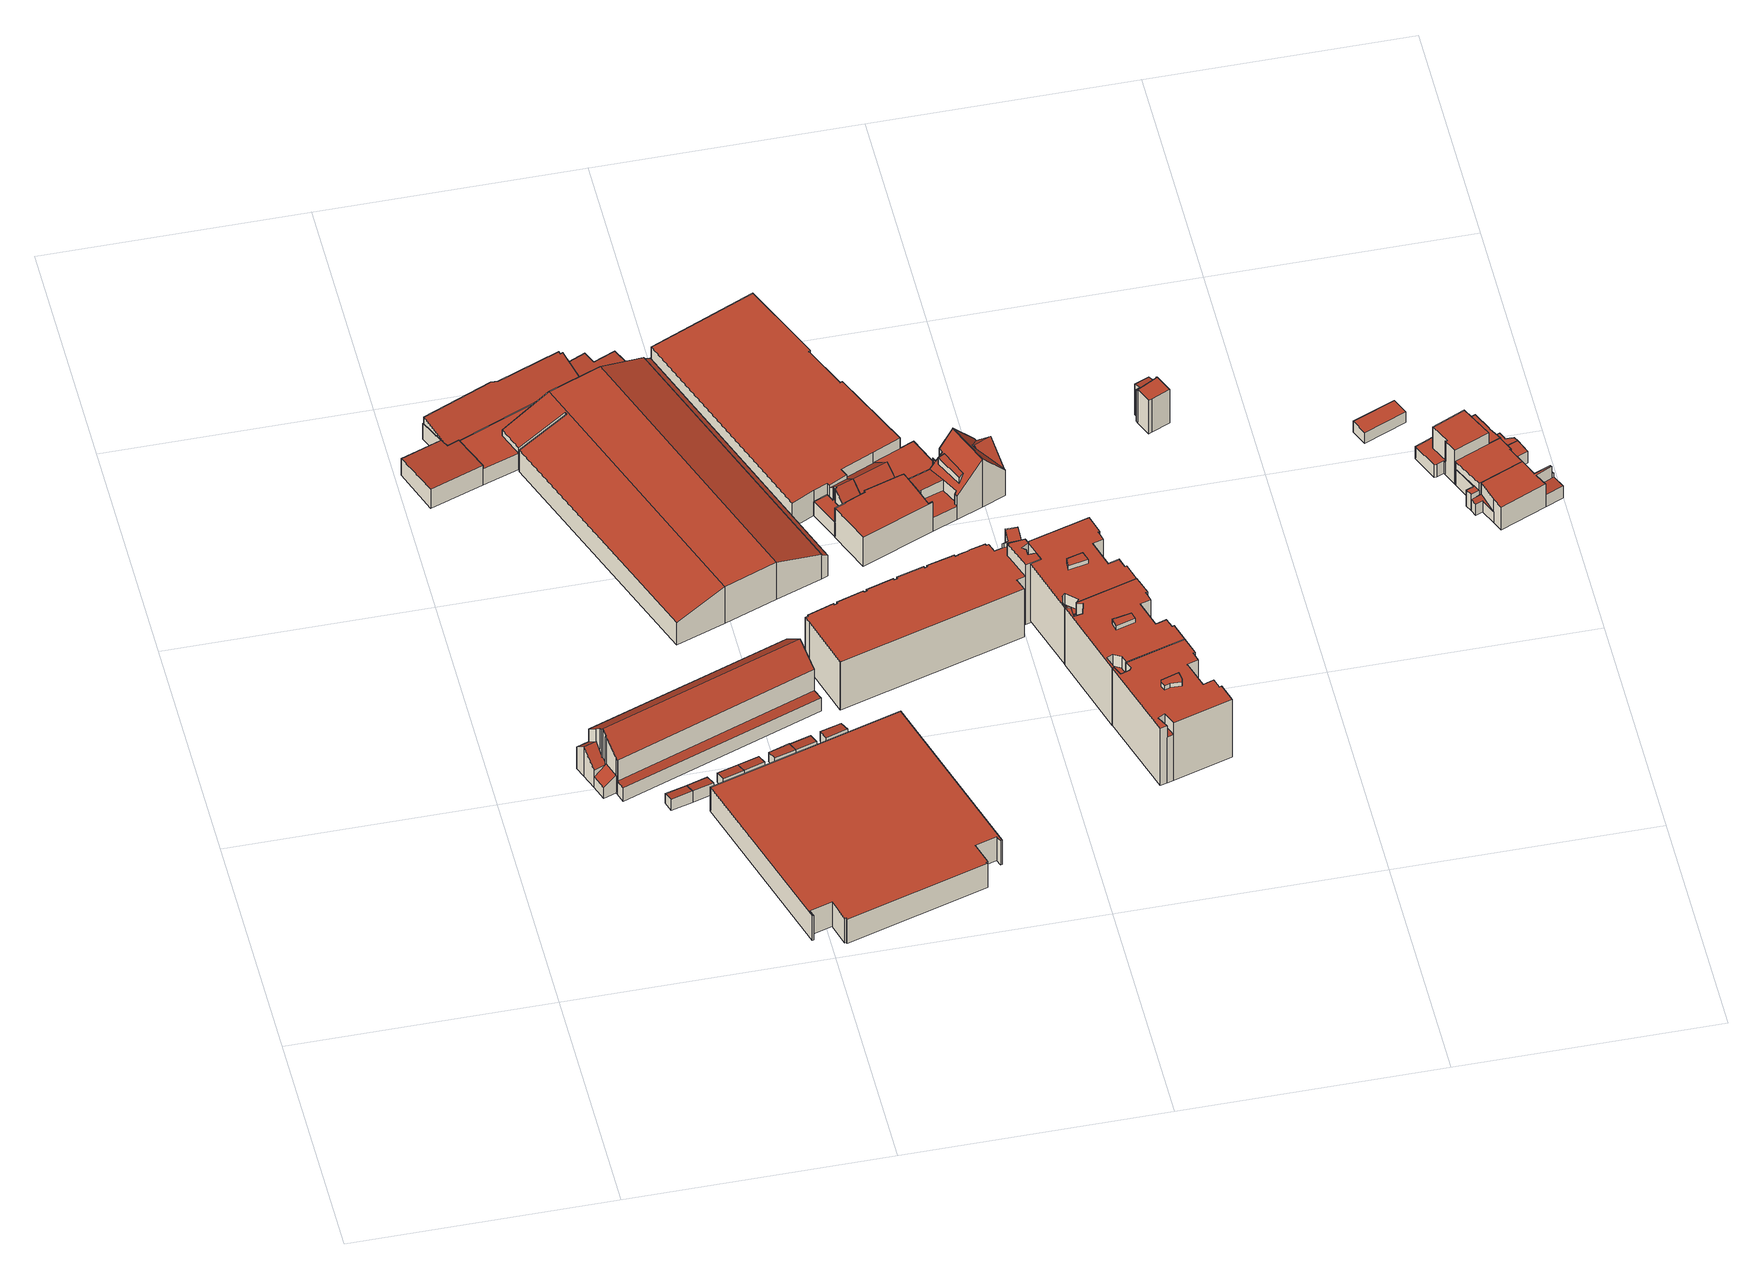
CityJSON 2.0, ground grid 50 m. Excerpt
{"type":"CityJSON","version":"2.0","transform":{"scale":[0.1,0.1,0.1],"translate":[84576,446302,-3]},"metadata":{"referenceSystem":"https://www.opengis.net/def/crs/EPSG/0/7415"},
"CityObjects":{
"building1":{"type":"Building","attributes":{"b3_bag_bag_overlap":0,"b3_dak_type":"horizontal","b3_h_dak_50p":2.52,"b3_h_dak_70p":2.63,"b3_h_dak_max":2.8,"b3_h_dak_min":2.28,"b3_h_maaiveld":-0.014,"b3_kas_warenhuis":false,"b3_mutatie_ahn3_ahn4":false,"b3_opp_buitenmuur":27.38,"b3_opp_dak_plat":0,"b3_opp_dak_schuin":9.69,"b3_opp_grond":9.44,"b3_opp_scheidingsmuur":5.63,"b3_reconstructie_onvolledig":false,"b3_rmse_lod12":0.177,"b3_rmse_lod13":0.177,"b3_rmse_lod22":0.0192,"b3_val3dity_lod12":"[]","b3_val3dity_lod13":"[]","b3_val3dity_lod22":"[]","b3_volume_lod12":24.89,"b3_volume_lod13":24.89,"b3_volume_lod22":24.05,"geconstateerd":false,"oorspronkelijkbouwjaar":1982,"status":"Pand in gebruik"},"children":["building1-1"]},
"building1-1":{"type":"BuildingPart","parents":["building1"],"geometry":[{"type":"Solid","lod":"2.2","boundaries":[[[[0,1,2,3]],[[4,2,1,5]],[[6,3,2,4]],[[7,0,3,6]],[[5,1,0,7]],[[5,7,6,4]]]],"semantics":{"surfaces":[{"type":"GroundSurface"},{"type":"WallSurface","on_footprint_edge":true},{"type":"RoofSurface"}],"values":[[0,1,1,1,1,2]]}}]},
"building2":{"type":"Building","attributes":{"b3_bag_bag_overlap":0,"b3_dak_type":"horizontal","b3_h_dak_50p":2.52,"b3_h_dak_70p":2.62,"b3_h_dak_max":2.8,"b3_h_dak_min":2.26,"b3_h_maaiveld":-0.027,"b3_kas_warenhuis":false,"b3_mutatie_ahn3_ahn4":false,"b3_opp_buitenmuur":27.42,"b3_opp_dak_plat":0,"b3_opp_dak_schuin":9.61,"b3_opp_grond":9.35,"b3_opp_scheidingsmuur":5.63,"b3_reconstructie_onvolledig":false,"b3_rmse_lod12":0.172,"b3_rmse_lod13":0.172,"b3_rmse_lod22":0.0127,"b3_val3dity_lod12":"[]","b3_val3dity_lod13":"[]","b3_val3dity_lod22":"[]","b3_volume_lod12":24.73,"b3_volume_lod13":24.73,"b3_volume_lod22":24,"geconstateerd":false,"oorspronkelijkbouwjaar":1982,"status":"Pand in gebruik"},"children":["building2-1"]},
"building2-1":{"type":"BuildingPart","parents":["building2"],"geometry":[{"type":"Solid","lod":"2.2","boundaries":[[[[8,9,1,0]],[[5,1,9,10]],[[7,0,1,5]],[[11,8,0,7]],[[10,9,8,11]],[[10,11,7,5]]]],"semantics":{"surfaces":[{"type":"GroundSurface"},{"type":"WallSurface","on_footprint_edge":true},{"type":"RoofSurface"}],"values":[[0,1,1,1,1,2]]}}]},
"building3":{"type":"Building","attributes":{"b3_bag_bag_overlap":0,"b3_dak_type":"horizontal","b3_h_dak_50p":2.53,"b3_h_dak_70p":2.63,"b3_h_dak_max":2.8,"b3_h_dak_min":2.27,"b3_h_maaiveld":-0.029,"b3_kas_warenhuis":false,"b3_mutatie_ahn3_ahn4":false,"b3_opp_buitenmuur":27.49,"b3_opp_dak_plat":0,"b3_opp_dak_schuin":9.64,"b3_opp_grond":9.39,"b3_opp_scheidingsmuur":5.67,"b3_reconstructie_onvolledig":false,"b3_rmse_lod12":0.176,"b3_rmse_lod13":0.176,"b3_rmse_lod22":0.0275,"b3_val3dity_lod12":"[]","b3_val3dity_lod13":"[]","b3_val3dity_lod22":"[]","b3_volume_lod12":24.95,"b3_volume_lod13":24.95,"b3_volume_lod22":24.12,"geconstateerd":false,"oorspronkelijkbouwjaar":1982,"status":"Pand in gebruik"},"children":["building3-1"]},
"building3-1":{"type":"BuildingPart","parents":["building3"],"geometry":[{"type":"Solid","lod":"2.2","boundaries":[[[[12,13,14,15]],[[16,12,15,17]],[[17,15,14,18]],[[18,14,13,19]],[[19,13,12,16]],[[19,16,17,18]]]],"semantics":{"surfaces":[{"type":"GroundSurface"},{"type":"WallSurface","on_footprint_edge":true},{"type":"RoofSurface"}],"values":[[0,1,1,1,1,2]]}}]},
"building4":{"type":"Building","attributes":{"b3_bouwlagen":4,"b3_dak_type":"slanted","b3_h_dak_50p":9.78,"b3_h_dak_70p":10.7,"b3_h_dak_max":12.12,"b3_h_dak_min":2.37,"b3_h_maaiveld":-0.173,"b3_kas_warenhuis":false,"b3_mutatie_ahn3_ahn4":false,"b3_opp_buitenmuur":932.12,"b3_opp_dak_plat":89.52,"b3_opp_dak_schuin":514.33,"b3_opp_grond":484.49,"b3_opp_scheidingsmuur":0,"b3_reconstructie_onvolledig":false,"b3_rmse_lod12":3.41,"b3_rmse_lod13":1.22,"b3_rmse_lod22":0.208,"b3_val3dity_lod12":"[]","b3_val3dity_lod13":"[]","b3_val3dity_lod22":"[]","b3_volume_lod12":5241.89,"b3_volume_lod13":4532.09,"b3_volume_lod22":4275.85,"geconstateerd":false,"oorspronkelijkbouwjaar":1982,"status":"Pand in gebruik"},"children":["building4-1"]},
"building4-1":{"type":"BuildingPart","parents":["building4"],"geometry":[{"type":"Solid","lod":"2.2","boundaries":[[[[20,21,22,23,24,25,26,27,28,29,30,31]],[[32,20,31,33]],[[34,32,35]],[[36,37,38,39]],[[40,28,27,41]],[[42,43,30,29,44,45]],[[45,44,46,47]],[[48,23,22,49]],[[50,24,23,48,51]],[[51,48,37,36]],[[44,29,28,40]],[[33,31,30,43]],[[52,53,54,55]],[[56,57,53,52]],[[49,22,21,58]],[[59,25,24,50]],[[47,46,60,61]],[[41,27,26,60]],[[61,60,26,25,59]],[[62,63,57,56]],[[58,21,20,32,34]],[[64,65,58]],[[66,65,64,63,62]],[[39,38,67,68]],[[68,67,65,66]],[[69,70,43,42]],[[71,35,70,69]],[[55,54,35,71]],[[41,60,46,44,40]],[[70,35,32,33,43]],[[68,66,62,56,52,59,50,51,36,39]],[[65,67,38,37,48,49,58]],[[35,54,53,57,63,64,58,34]],[[55,71,69,42,45,47,61,59,52]]]],"semantics":{"surfaces":[{"type":"GroundSurface"},{"type":"WallSurface","on_footprint_edge":true},{"type":"WallSurface","on_footprint_edge":false},{"type":"RoofSurface"}],"values":[[0,1,2,2,1,1,2,1,1,2,1,1,2,2,1,1,2,1,1,2,1,2,2,2,2,2,2,2,3,3,3,3,3,3]]}}]},
"building5":{"type":"Building","attributes":{"b3_bag_bag_overlap":0,"b3_dak_type":"horizontal","b3_h_dak_50p":2.54,"b3_h_dak_70p":2.63,"b3_h_dak_max":2.81,"b3_h_dak_min":2.29,"b3_h_maaiveld":-0.03,"b3_kas_warenhuis":false,"b3_mutatie_ahn3_ahn4":false,"b3_opp_buitenmuur":27.39,"b3_opp_dak_plat":0,"b3_opp_dak_schuin":9.58,"b3_opp_grond":9.35,"b3_opp_scheidingsmuur":5.67,"b3_reconstructie_onvolledig":false,"b3_rmse_lod12":0.171,"b3_rmse_lod13":0.171,"b3_rmse_lod22":0.0358,"b3_val3dity_lod12":"[]","b3_val3dity_lod13":"[]","b3_val3dity_lod22":"[]","b3_volume_lod12":24.82,"b3_volume_lod13":24.82,"b3_volume_lod22":24,"geconstateerd":false,"oorspronkelijkbouwjaar":1982,"status":"Pand in gebruik"},"children":["building5-1"]},
"building5-1":{"type":"BuildingPart","parents":["building5"],"geometry":[{"type":"Solid","lod":"2.2","boundaries":[[[[15,14,72,73]],[[17,15,73,74]],[[74,73,72,75]],[[75,72,14,18]],[[18,14,15,17]],[[18,17,74,75]]]],"semantics":{"surfaces":[{"type":"GroundSurface"},{"type":"WallSurface","on_footprint_edge":true},{"type":"RoofSurface"}],"values":[[0,1,1,1,1,2]]}}]},
"building6":{"type":"Building","attributes":{"b3_bag_bag_overlap":0,"b3_dak_type":"horizontal","b3_h_dak_50p":2.58,"b3_h_dak_70p":2.66,"b3_h_dak_max":2.82,"b3_h_dak_min":2.28,"b3_h_maaiveld":-0.03,"b3_kas_warenhuis":false,"b3_mutatie_ahn3_ahn4":false,"b3_opp_buitenmuur":27.78,"b3_opp_dak_plat":0,"b3_opp_dak_schuin":9.56,"b3_opp_grond":9.37,"b3_opp_scheidingsmuur":5.7,"b3_reconstructie_onvolledig":false,"b3_rmse_lod12":0.165,"b3_rmse_lod13":0.165,"b3_rmse_lod22":0.0559,"b3_val3dity_lod12":"[]","b3_val3dity_lod13":"[]","b3_val3dity_lod22":"[]","b3_volume_lod12":25.1,"b3_volume_lod13":25.1,"b3_volume_lod22":24.33,"geconstateerd":false,"oorspronkelijkbouwjaar":1982,"status":"Pand in gebruik"},"children":["building6-1"]},
"building6-1":{"type":"BuildingPart","parents":["building6"],"geometry":[{"type":"Solid","lod":"2.2","boundaries":[[[[76,77,78,79]],[[80,76,79,81]],[[81,79,78,82]],[[82,78,77,83]],[[83,77,76,80]],[[83,80,81,82]]]],"semantics":{"surfaces":[{"type":"GroundSurface"},{"type":"WallSurface","on_footprint_edge":true},{"type":"RoofSurface"}],"values":[[0,1,1,1,1,2]]}}]},
"building7":{"type":"Building","attributes":{"b3_dak_type":"multiple horizontal","b3_h_dak_50p":6.01,"b3_h_dak_70p":6.06,"b3_h_dak_max":8.11,"b3_h_dak_min":5.76,"b3_h_maaiveld":-0.041,"b3_kas_warenhuis":false,"b3_mutatie_ahn3_ahn4":false,"b3_opp_buitenmuur":986.1,"b3_opp_dak_plat":1551.15,"b3_opp_dak_schuin":0,"b3_opp_grond":1503.34,"b3_opp_scheidingsmuur":0,"b3_reconstructie_onvolledig":false,"b3_rmse_lod12":0.161,"b3_rmse_lod13":0.161,"b3_rmse_lod22":0.155,"b3_val3dity_lod12":"[]","b3_val3dity_lod13":"[]","b3_val3dity_lod22":"[]","b3_volume_lod12":9170.83,"b3_volume_lod13":9170.83,"b3_volume_lod22":9113.71,"geconstateerd":false,"oorspronkelijkbouwjaar":1990,"status":"Pand in gebruik"},"children":["building7-1"]},
"building7-1":{"type":"BuildingPart","parents":["building7"],"geometry":[{"type":"Solid","lod":"2.2","boundaries":[[[[84,85,86,87,88,89,90,91,92,93,94,95,96,97,98,99]],[[100,98,97,101]],[[101,97,96,102]],[[103,95,94,104]],[[105,90,89,106]],[[104,94,93,107]],[[108,92,91,109]],[[109,91,90,105]],[[107,93,92,108]],[[106,89,88,110]],[[110,88,87,111]],[[102,96,95,103]],[[112,86,85,113]],[[114,84,99,115]],[[115,99,98,100]],[[111,87,86,112]],[[113,85,84,114]],[[113,114,115,100,101,102,103,104,107,108,109,105,106,110,111,112]]]],"semantics":{"surfaces":[{"type":"GroundSurface"},{"type":"WallSurface","on_footprint_edge":true},{"type":"RoofSurface"}],"values":[[0,1,1,1,1,1,1,1,1,1,1,1,1,1,1,1,1,2]]}}]},
"building8":{"type":"Building","attributes":{"b3_bag_bag_overlap":0,"b3_dak_type":"slanted","b3_h_dak_50p":7.52,"b3_h_dak_70p":8.6,"b3_h_dak_max":9.35,"b3_h_dak_min":2.31,"b3_h_maaiveld":-0.167,"b3_kas_warenhuis":false,"b3_mutatie_ahn3_ahn4":false,"b3_opp_buitenmuur":1382.25,"b3_opp_dak_plat":760.47,"b3_opp_dak_schuin":1657,"b3_opp_grond":2328.81,"b3_opp_scheidingsmuur":194.58,"b3_reconstructie_onvolledig":false,"b3_rmse_lod12":2.51,"b3_rmse_lod13":1.3,"b3_rmse_lod22":0.126,"b3_val3dity_lod12":"[]","b3_val3dity_lod13":"[]","b3_val3dity_lod22":"[]","b3_volume_lod12":20438.76,"b3_volume_lod13":18602.96,"b3_volume_lod22":16687.24,"geconstateerd":false,"oorspronkelijkbouwjaar":1948,"status":"Sloopvergunning verleend"},"children":["building8-1"]},
"building8-1":{"type":"BuildingPart","parents":["building8"],"geometry":[{"type":"Solid","lod":"2.2","boundaries":[[[[116,117,118,119,120,121,122,123,124,125,126,127,128,129,130,131,132,133,134,135,136,137,138,139,140,141,142]],[[143,144,145,146]],[[147,130,129,148]],[[149,150,151,152,153]],[[154,139,138,155]],[[156,116,142,157,158]],[[157,142,141,159]],[[160,126,125,161]],[[162,163,127,126,160]],[[164,165,166,145]],[[167,124,123,168]],[[161,125,124,167]],[[168,123,122,169]],[[170,171,150,149]],[[171,120,119,172]],[[173,174,151,150]],[[172,119,118,174,173]],[[146,145,166,155,175]],[[176,177,178]],[[179,180,178]],[[181,140,139,154]],[[182,183,184,185]],[[186,136,135,187]],[[188,137,136,186]],[[175,155,138,137,188]],[[189,132,131,190]],[[174,118,117,191]],[[187,135,134,192]],[[158,157,165,164]],[[169,122,121,193]],[[159,141,140,181]],[[193,121,120,171,170]],[[185,184,163,162]],[[194,128,127,163]],[[195,194,144,143,196]],[[148,129,128,194,195]],[[192,134,133,177,176]],[[177,133,132,189]],[[196,143,180,179]],[[190,131,130,147]],[[191,117,116,156]],[[153,152,183,182]],[[172,173,150,171]],[[159,181,154,155,166,165,157]],[[180,143,146,175,188,186,187,192,176,178]],[[190,147,148,195,196,179,178,177,189]],[[169,182,185,162,160,161,167,168]],[[183,152,151,174,191,156,158,164,145,144,194,163,184]],[[193,153,182,169]],[[153,193,170,149]]]],"semantics":{"surfaces":[{"type":"GroundSurface"},{"type":"WallSurface","on_footprint_edge":false},{"type":"WallSurface","on_footprint_edge":true},{"type":"RoofSurface"}],"values":[[0,1,2,1,2,2,2,2,2,1,2,2,2,1,2,1,2,1,1,1,2,1,2,2,2,2,2,2,1,2,2,2,1,2,1,2,2,2,1,2,2,1,3,3,3,3,3,3,3,3]]}}]},
"building9":{"type":"Building","attributes":{"b3_bag_bag_overlap":0,"b3_dak_type":"horizontal","b3_h_dak_50p":2.53,"b3_h_dak_70p":2.64,"b3_h_dak_max":2.81,"b3_h_dak_min":2.27,"b3_h_maaiveld":-0.028,"b3_kas_warenhuis":false,"b3_mutatie_ahn3_ahn4":false,"b3_opp_buitenmuur":27.39,"b3_opp_dak_plat":0,"b3_opp_dak_schuin":9.61,"b3_opp_grond":9.35,"b3_opp_scheidingsmuur":5.7,"b3_reconstructie_onvolledig":false,"b3_rmse_lod12":0.178,"b3_rmse_lod13":0.178,"b3_rmse_lod22":0.0244,"b3_val3dity_lod12":"[]","b3_val3dity_lod13":"[]","b3_val3dity_lod22":"[]","b3_volume_lod12":24.83,"b3_volume_lod13":24.83,"b3_volume_lod22":24.03,"geconstateerd":false,"oorspronkelijkbouwjaar":1982,"status":"Pand in gebruik"},"children":["building9-1"]},
"building9-1":{"type":"BuildingPart","parents":["building9"],"geometry":[{"type":"Solid","lod":"2.2","boundaries":[[[[79,78,197,198]],[[81,79,198,199]],[[199,198,197,200]],[[200,197,78,201]],[[201,78,79,81]],[[201,81,199,200]]]],"semantics":{"surfaces":[{"type":"GroundSurface"},{"type":"WallSurface","on_footprint_edge":true},{"type":"RoofSurface"}],"values":[[0,1,1,1,1,2]]}}]},
"building10":{"type":"Building","attributes":{"b3_dak_type":"horizontal","b3_h_dak_50p":2.54,"b3_h_dak_70p":2.64,"b3_h_dak_max":2.81,"b3_h_dak_min":2.32,"b3_h_maaiveld":-0.055,"b3_kas_warenhuis":false,"b3_mutatie_ahn3_ahn4":false,"b3_opp_buitenmuur":33.93,"b3_opp_dak_plat":0,"b3_opp_dak_schuin":9.59,"b3_opp_grond":9.4,"b3_opp_scheidingsmuur":0,"b3_reconstructie_onvolledig":false,"b3_rmse_lod12":0.149,"b3_rmse_lod13":0.149,"b3_rmse_lod22":0.0351,"b3_val3dity_lod12":"[]","b3_val3dity_lod13":"[]","b3_val3dity_lod22":"[]","b3_volume_lod12":25.29,"b3_volume_lod13":25.29,"b3_volume_lod22":24.65,"geconstateerd":false,"oorspronkelijkbouwjaar":1982,"status":"Pand in gebruik"},"children":["building10-1"]},
"building10-1":{"type":"BuildingPart","parents":["building10"],"geometry":[{"type":"Solid","lod":"2.2","boundaries":[[[[202,203,204,205]],[[206,202,205,207]],[[207,205,204,208]],[[208,204,203,209]],[[209,203,202,206]],[[209,206,207,208]]]],"semantics":{"surfaces":[{"type":"GroundSurface"},{"type":"WallSurface","on_footprint_edge":true},{"type":"RoofSurface"}],"values":[[0,1,1,1,1,2]]}}]},
"building11":{"type":"Building","attributes":{"b3_bag_bag_overlap":0,"b3_bouwlagen":5,"b3_dak_type":"multiple horizontal","b3_h_dak_50p":11.99,"b3_h_dak_70p":12.01,"b3_h_dak_max":15.08,"b3_h_dak_min":0.14,"b3_h_maaiveld":-0.06,"b3_kas_warenhuis":false,"b3_mutatie_ahn3_ahn4":false,"b3_opp_buitenmuur":1389.1,"b3_opp_dak_plat":531.94,"b3_opp_dak_schuin":6.5,"b3_opp_grond":536.19,"b3_opp_scheidingsmuur":93.62,"b3_reconstructie_onvolledig":false,"b3_rmse_lod12":1.42,"b3_rmse_lod13":1.19,"b3_rmse_lod22":1.08,"b3_val3dity_lod12":"[]","b3_val3dity_lod13":"[]","b3_val3dity_lod22":"[]","b3_volume_lod12":6474.32,"b3_volume_lod13":6470.97,"b3_volume_lod22":6513.86,"geconstateerd":false,"oorspronkelijkbouwjaar":1998,"status":"Pand in gebruik"},"children":["building11-1"]},
"building11-1":{"type":"BuildingPart","parents":["building11"],"geometry":[{"type":"Solid","lod":"2.2","boundaries":[[[[210,211,212,213,214,215,216,217,218,219,220,221,222,223,224,225,226,227,228,229,230,231,232,233,234,235,236,237,238,239,240,241,242,243,244,245,246,247,248,249,250,251,252,253,254,255,256,257]],[[258,250,249,259]],[[259,249,248,260]],[[261,262,251,250,258]],[[263,247,246,264]],[[265,233,232,266]],[[267,245,244,268]],[[268,244,243,269]],[[264,246,245,267]],[[269,243,242,270]],[[270,242,241,271,272]],[[272,271,273,274]],[[271,241,240,275]],[[276,277,239,238,278]],[[278,238,237,279]],[[279,237,236,280]],[[280,236,235,281]],[[281,235,234,282]],[[283,212,211,284]],[[282,234,233,265]],[[266,232,231,285]],[[285,231,230,286]],[[286,230,229,287]],[[287,229,228,288]],[[288,228,227,289]],[[289,227,226,290]],[[291,222,221,292]],[[290,226,225,293]],[[293,225,224,294]],[[294,224,223,295]],[[295,223,222,291]],[[292,221,220,296]],[[296,220,219,297]],[[297,219,218,298]],[[299,217,216,300]],[[298,218,217,299]],[[301,302,210,257,303]],[[300,216,215,304]],[[274,273,277,276]],[[275,240,239,277]],[[304,215,214,305]],[[306,213,212,283]],[[305,214,213,306]],[[307,308,309,310]],[[311,312,308,307]],[[313,314,302,301]],[[315,252,251,262]],[[316,253,252,315]],[[303,257,256,312,311]],[[310,309,317,318]],[[312,256,255,319]],[[320,263,321,322]],[[323,319,255,254,324,325]],[[324,254,253,316]],[[260,248,247,263,320]],[[284,211,210,302]],[[318,317,319,323]],[[325,324,314,313]],[[322,321,262,261]],[[275,277,273,271]],[[319,317,309,308,312]],[[325,313,301,303,311,307,310,318,323]],[[322,261,258,259,260,320]],[[262,321,263,264,267,268,269,270,272,274,276,278,279,280,281,282,265,266,285,286,287,288,289,290,293,294,295,291,292,296,297,298,299,300,304,305,306,283,284,302,314,324,316,315]]]],"semantics":{"surfaces":[{"type":"GroundSurface"},{"type":"WallSurface","on_footprint_edge":true},{"type":"WallSurface","on_footprint_edge":false},{"type":"RoofSurface"}],"values":[[0,1,1,1,1,1,1,1,1,1,1,2,1,1,1,1,1,1,1,1,1,1,1,1,1,1,1,1,1,1,1,1,1,1,1,1,1,1,2,1,1,1,1,2,2,2,1,1,1,2,1,2,1,1,1,1,2,2,2,3,3,3,3,3]]}}]},
"building12":{"type":"Building","attributes":{"b3_bag_bag_overlap":0,"b3_dak_type":"slanted","b3_h_dak_50p":3.63,"b3_h_dak_70p":3.99,"b3_h_dak_max":7.27,"b3_h_dak_min":3.43,"b3_h_maaiveld":0.078,"b3_kas_warenhuis":false,"b3_mutatie_ahn3_ahn4":false,"b3_opp_buitenmuur":22.4,"b3_opp_dak_plat":18.31,"b3_opp_dak_schuin":0,"b3_opp_grond":18.46,"b3_opp_scheidingsmuur":45.33,"b3_reconstructie_onvolledig":false,"b3_rmse_lod12":0.844,"b3_rmse_lod13":0.844,"b3_rmse_lod22":0.902,"b3_val3dity_lod12":"[]","b3_val3dity_lod13":"[]","b3_val3dity_lod22":"[]","b3_volume_lod12":68.58,"b3_volume_lod13":68.58,"b3_volume_lod22":64.97,"geconstateerd":false,"oorspronkelijkbouwjaar":1974,"status":"Sloopvergunning verleend"},"children":["building12-1"]},
"building12-1":{"type":"BuildingPart","parents":["building12"],"geometry":[{"type":"Solid","lod":"2.2","boundaries":[[[[326,327,328,329,330,331,332,333,334,335]],[[336,333,332,337]],[[337,332,331,338]],[[338,331,330,339]],[[339,330,329,340]],[[341,334,333,336]],[[340,329,328,342]],[[343,327,326,344]],[[342,328,327,343]],[[344,326,335,345]],[[345,335,334,341]],[[345,341,336,337,338,339,340,342,343,344]]]],"semantics":{"surfaces":[{"type":"GroundSurface"},{"type":"WallSurface","on_footprint_edge":true},{"type":"RoofSurface"}],"values":[[0,1,1,1,1,1,1,1,1,1,1,2]]}}]},
"building13":{"type":"Building","attributes":{"b3_bag_bag_overlap":0,"b3_dak_type":"multiple horizontal","b3_h_dak_50p":6.49,"b3_h_dak_70p":6.56,"b3_h_dak_max":7.36,"b3_h_dak_min":2.99,"b3_h_maaiveld":0.089,"b3_kas_warenhuis":false,"b3_mutatie_ahn3_ahn4":false,"b3_opp_buitenmuur":818.18,"b3_opp_dak_plat":958.99,"b3_opp_dak_schuin":30.26,"b3_opp_grond":1066.66,"b3_opp_scheidingsmuur":141.51,"b3_reconstructie_onvolledig":false,"b3_rmse_lod12":0.303,"b3_rmse_lod13":0.303,"b3_rmse_lod22":0.213,"b3_val3dity_lod12":"[]","b3_val3dity_lod13":"[]","b3_val3dity_lod22":"[]","b3_volume_lod12":6897.93,"b3_volume_lod13":6897.93,"b3_volume_lod22":6810.81,"geconstateerd":false,"oorspronkelijkbouwjaar":1998,"status":"Sloopvergunning verleend"},"children":["building13-1"]},
"building13-1":{"type":"BuildingPart","parents":["building13"],"geometry":[{"type":"Solid","lod":"2.2","boundaries":[[[[346,347,348,349,350,351,352,353,330,329,328,354,327,326,355,335,334,356,357,358,359,360]],[[361,356,334,362]],[[363,357,356,361]],[[364,347,346,365]],[[366,348,347,364]],[[367,360,359,368]],[[368,359,358,369]],[[370,353,352,371]],[[365,346,360,367]],[[369,358,357,363]],[[362,334,335,372]],[[373,328,329,374]],[[374,329,330,375]],[[372,335,355,376,377]],[[377,376,378,379]],[[376,355,326,380]],[[380,326,327,381]],[[381,327,354,382]],[[375,330,353,370]],[[382,354,328,373]],[[383,349,348,366]],[[384,350,349,383]],[[379,378,351,350,384]],[[371,352,351,378]],[[379,384,383,366,364,365,367,368,369,363,361,362,372,377]],[[371,382,373,374,375,370]],[[382,371,378,376,380,381]]]],"semantics":{"surfaces":[{"type":"GroundSurface"},{"type":"WallSurface","on_footprint_edge":true},{"type":"WallSurface","on_footprint_edge":false},{"type":"RoofSurface"}],"values":[[0,1,1,1,1,1,1,1,1,1,1,1,1,1,2,1,1,1,1,1,1,1,1,1,3,3,3]]}}]},
"building14":{"type":"Building","attributes":{"b3_bag_bag_overlap":0,"b3_dak_type":"slanted","b3_h_dak_50p":7.23,"b3_h_dak_70p":7.29,"b3_h_dak_max":12.16,"b3_h_dak_min":0.2,"b3_h_maaiveld":0.022,"b3_kas_warenhuis":false,"b3_mutatie_ahn3_ahn4":false,"b3_opp_buitenmuur":639.56,"b3_opp_dak_plat":235.92,"b3_opp_dak_schuin":239.06,"b3_opp_grond":396.81,"b3_opp_scheidingsmuur":117.18,"b3_reconstructie_onvolledig":false,"b3_rmse_lod12":2.22,"b3_rmse_lod13":1.89,"b3_rmse_lod22":0.39,"b3_val3dity_lod12":"[]","b3_val3dity_lod13":"[]","b3_val3dity_lod22":"[]","b3_volume_lod12":2884.05,"b3_volume_lod13":3171.31,"b3_volume_lod22":2639.93,"geconstateerd":false,"oorspronkelijkbouwjaar":1931,"status":"Sloopvergunning verleend"},"children":["building14-1"]},
"building14-1":{"type":"BuildingPart","parents":["building14"],"geometry":[{"type":"Solid","lod":"2.2","boundaries":[[[[385,386,387,388,389,390,391,392,393,394,395,396,397,398,399,400,401,402,403,404,405,406,407]],[[408,397,396,409]],[[409,396,395,410]],[[411,398,397,408]],[[412,413,414,415]],[[416,405,404,417,418]],[[419,420,421]],[[418,417,421]],[[422,388,387,423]],[[424,389,388,422]],[[425,402,401,426]],[[427,406,405,416]],[[428,429,430]],[[431,407,406,427]],[[432,385,407,431]],[[433,399,398,411]],[[434,435,400,399,433]],[[436,403,402,425]],[[417,404,403,436]],[[437,438,439,440]],[[441,442,443]],[[444,440,439,443,445]],[[446,447,448,449,450]],[[415,414,451,452]],[[423,387,386,453,454]],[[455,456,392,391,457]],[[458,459,393,392,456]],[[457,391,390,460]],[[460,390,389,424]],[[461,462,463,464,465]],[[466,467,459,458]],[[426,401,400,435]],[[465,464,440,444]],[[442,441,420,419]],[[464,463,413,412]],[[468,469,470,471]],[[471,470,472,473]],[[474,432,475,476]],[[452,451,467,466]],[[473,472,438,437]],[[454,453,456,455]],[[476,475,469,468]],[[453,386,385,432,474]],[[445,443,435,434]],[[449,448,477]],[[450,449,462,461]],[[410,395,394,447,446]],[[447,394,393,459]],[[478,479,480,481]],[[479,478,482]],[[481,480,483]],[[429,428,484]],[[422,430,429,424]],[[464,412,415,437,440]],[[484,428,430,422,423,454,455,457,460]],[[469,475,432,431,427,416,418,421,420,441,443,439,438,472,470]],[[453,474,476,468,471,473,437,415,452,466,458,456],[483,480,479,482]],[[426,442,419,421,417,436,425]],[[435,443,442,426]],[[462,449,477,413,463]],[[410,446,450,461,465,444,445,434,433,411,408,409]],[[447,459,467,451,414,413,477,448]],[[481,483,482,478]],[[429,484,460,424]]]],"semantics":{"surfaces":[{"type":"GroundSurface"},{"type":"WallSurface","on_footprint_edge":true},{"type":"WallSurface","on_footprint_edge":false},{"type":"RoofSurface"}],"values":[[0,1,1,1,2,1,2,2,1,1,1,1,2,1,1,1,1,1,1,2,2,2,2,2,1,1,1,1,1,2,2,1,2,2,2,2,2,2,2,2,2,2,1,2,2,2,1,1,2,2,2,2,3,3,3,3,3,3,3,3,3,3,3,3]]}}]},
"building15":{"type":"Building","attributes":{"b3_bag_bag_overlap":0,"b3_bouwlagen":5,"b3_dak_type":"multiple horizontal","b3_h_dak_50p":14.76,"b3_h_dak_70p":14.78,"b3_h_dak_max":15.98,"b3_h_dak_min":11.86,"b3_h_maaiveld":0.351,"b3_kas_warenhuis":false,"b3_mutatie_ahn3_ahn4":false,"b3_opp_buitenmuur":621.11,"b3_opp_dak_plat":249.46,"b3_opp_dak_schuin":3.77,"b3_opp_grond":234.21,"b3_opp_scheidingsmuur":406.52,"b3_reconstructie_onvolledig":false,"b3_rmse_lod12":0.573,"b3_rmse_lod13":0.573,"b3_rmse_lod22":0.048,"b3_val3dity_lod12":"[]","b3_val3dity_lod13":"[]","b3_val3dity_lod22":"[]","b3_volume_lod12":3377.55,"b3_volume_lod13":3377.55,"b3_volume_lod22":3358.5,"geconstateerd":false,"oorspronkelijkbouwjaar":1998,"status":"Pand in gebruik"},"children":["building15-1"]},
"building15-1":{"type":"BuildingPart","parents":["building15"],"geometry":[{"type":"Solid","lod":"2.2","boundaries":[[[[485,486,487,488,489,490,491,492,493,494,495,496,497,498,499,500]],[[501,488,487,502,503]],[[503,502,504,505]],[[506,496,495,507]],[[508,497,496,506]],[[509,489,488,501]],[[510,485,500,511]],[[512,513,498,497,508]],[[514,490,489,509]],[[507,495,494,515]],[[515,494,493,516]],[[517,518,519,520]],[[520,519,521,522]],[[523,524,525,526]],[[527,491,490,514]],[[528,492,491,527]],[[516,493,492,528]],[[502,487,486,529]],[[518,499,498,513]],[[511,500,499,518,517]],[[530,531,532,533]],[[522,521,513,512]],[[526,525,534,535]],[[535,534,531,530]],[[536,537,538,539]],[[505,504,540,541]],[[539,538,524,523]],[[542,529,486,485,510]],[[543,544,529,542]],[[541,540,544,543]],[[533,532,537,536]],[[513,521,519,518]],[[544,540,504,502,529]],[[541,543,542,510,511,517,520,522,512,508,506,507,515,516,528,527,514,509,501,503,505],[537,532,531,534,525,524,538]],[[533,536,539,523,526,535,530]]]],"semantics":{"surfaces":[{"type":"GroundSurface"},{"type":"WallSurface","on_footprint_edge":true},{"type":"WallSurface","on_footprint_edge":false},{"type":"RoofSurface"}],"values":[[0,1,2,1,1,1,1,1,1,1,1,2,2,2,1,1,1,1,1,1,2,2,2,2,2,2,2,1,2,2,2,3,3,3,3]]}}]},
"building16":{"type":"Building","attributes":{"b3_bag_bag_overlap":0,"b3_bouwlagen":5,"b3_dak_type":"multiple horizontal","b3_h_dak_50p":14.75,"b3_h_dak_70p":14.77,"b3_h_dak_max":15.99,"b3_h_dak_min":11.84,"b3_h_maaiveld":0.344,"b3_kas_warenhuis":false,"b3_mutatie_ahn3_ahn4":false,"b3_opp_buitenmuur":631.21,"b3_opp_dak_plat":259.07,"b3_opp_dak_schuin":0,"b3_opp_grond":234.14,"b3_opp_scheidingsmuur":405.75,"b3_reconstructie_onvolledig":false,"b3_rmse_lod12":0.625,"b3_rmse_lod13":0.625,"b3_rmse_lod22":0.0597,"b3_val3dity_lod12":"[]","b3_val3dity_lod13":"[]","b3_val3dity_lod22":"[]","b3_volume_lod12":3377.47,"b3_volume_lod13":3377.47,"b3_volume_lod22":3347.86,"geconstateerd":false,"oorspronkelijkbouwjaar":1998,"status":"Pand in gebruik"},"children":["building16-1"]},
"building16-1":{"type":"BuildingPart","parents":["building16"],"geometry":[{"type":"Solid","lod":"2.2","boundaries":[[[[545,546,547,548,549,550,551,552,553,554,555,556,557,558,559,560]],[[561,562,558,557,501]],[[501,557,556,563]],[[563,556,555,564]],[[565,554,553,566]],[[564,555,554,565]],[[567,545,560,510]],[[568,569,570,571]],[[566,553,552,572]],[[572,552,551,573]],[[573,551,550,574]],[[574,550,549,575]],[[575,549,548,576]],[[577,578,579,580]],[[581,582,569,568]],[[583,584,585,586]],[[571,570,584,583]],[[586,585,582,581]],[[510,560,559,587,588]],[[588,587,589,590]],[[591,592,593,594]],[[590,589,592,591]],[[594,593,562,561]],[[587,559,558,562]],[[576,548,547,595,596]],[[595,547,546,597]],[[596,595,598,599]],[[599,598,600,601]],[[602,603,578,577]],[[601,600,603,602]],[[580,579,604,605]],[[605,604,606,607]],[[607,606,597,608]],[[608,597,546,545,567]],[[586,581,568,571,583]],[[587,562,593,592,589]],[[597,606,604,579,578,603,600,598,595]],[[608,567,510,588,590,591,594,561,501,563,564,565,566,572,573,574,575,576,596,599,601,602,577,580,605,607],[582,585,584,570,569]]]],"semantics":{"surfaces":[{"type":"GroundSurface"},{"type":"WallSurface","on_footprint_edge":true},{"type":"WallSurface","on_footprint_edge":false},{"type":"RoofSurface"}],"values":[[0,1,1,1,1,1,1,2,1,1,1,1,1,2,2,2,2,2,1,2,2,2,2,1,1,1,2,2,2,2,2,2,2,1,3,3,3,3]]}}]},
"building17":{"type":"Building","attributes":{"b3_bag_bag_overlap":0,"b3_bouwlagen":4,"b3_dak_type":"multiple horizontal","b3_h_dak_50p":14.76,"b3_h_dak_70p":14.78,"b3_h_dak_max":16.02,"b3_h_dak_min":3.85,"b3_h_maaiveld":0.371,"b3_kas_warenhuis":false,"b3_mutatie_ahn3_ahn4":false,"b3_opp_buitenmuur":719.95,"b3_opp_dak_plat":246.44,"b3_opp_dak_schuin":0,"b3_opp_grond":224.43,"b3_opp_scheidingsmuur":296.64,"b3_reconstructie_onvolledig":false,"b3_rmse_lod12":1.07,"b3_rmse_lod13":1.07,"b3_rmse_lod22":0.963,"b3_val3dity_lod12":"[]","b3_val3dity_lod13":"[]","b3_val3dity_lod22":"[]","b3_volume_lod12":3233.57,"b3_volume_lod13":3233.57,"b3_volume_lod22":3219.74,"geconstateerd":false,"oorspronkelijkbouwjaar":1998,"status":"Pand in gebruik"},"children":["building17-1"]},
"building17-1":{"type":"BuildingPart","parents":["building17"],"geometry":[{"type":"Solid","lod":"2.2","boundaries":[[[[609,610,611,612,613,614,615,616,617,618,619,620,621,622,623,624]],[[625,620,619,626]],[[626,619,618,627]],[[627,618,617,628]],[[628,617,616,629]],[[630,631,621,620,625]],[[629,616,615,632]],[[633,610,609,303]],[[632,615,614,634]],[[635,611,610,633]],[[634,614,613,636]],[[636,613,612,637]],[[637,612,611,635]],[[638,622,621,631]],[[639,623,622,638,640]],[[640,638,641,642]],[[303,609,624,643]],[[643,624,623,639]],[[644,645,646,647]],[[648,649,631,630]],[[647,646,650,651]],[[652,653,654,655]],[[651,650,653,652]],[[655,654,645,644]],[[642,641,656,657]],[[657,656,658,659]],[[659,658,649,648]],[[649,658,656,641,638,631]],[[655,644,647,651,652]],[[659,648,630,625,626,627,628,629,632,634,636,637,635,633,303,643,639,640,642,657],[654,653,650,646,645]]]],"semantics":{"surfaces":[{"type":"GroundSurface"},{"type":"WallSurface","on_footprint_edge":true},{"type":"WallSurface","on_footprint_edge":false},{"type":"RoofSurface"}],"values":[[0,1,1,1,1,1,1,1,1,1,1,1,1,1,1,2,1,1,2,2,2,2,2,2,2,2,2,3,3,3]]}}]},
"building18":{"type":"Building","attributes":{"b3_dak_type":"multiple horizontal","b3_h_dak_50p":5.86,"b3_h_dak_70p":5.88,"b3_h_dak_max":6.11,"b3_h_dak_min":5.13,"b3_h_maaiveld":-2.46,"b3_kas_warenhuis":false,"b3_mutatie_ahn3_ahn4":false,"b3_opp_buitenmuur":161.67,"b3_opp_dak_plat":16.35,"b3_opp_dak_schuin":5.94,"b3_opp_grond":22.17,"b3_opp_scheidingsmuur":0,"b3_reconstructie_onvolledig":false,"b3_rmse_lod12":0.253,"b3_rmse_lod13":0.253,"b3_rmse_lod22":0.0757,"b3_val3dity_lod12":"[]","b3_val3dity_lod13":"[]","b3_val3dity_lod22":"[]","b3_volume_lod12":184.96,"b3_volume_lod13":184.96,"b3_volume_lod22":182.02,"geconstateerd":false,"oorspronkelijkbouwjaar":1979,"status":"Pand in gebruik"},"children":["building18-1"]},
"building18-1":{"type":"BuildingPart","parents":["building18"],"geometry":[{"type":"Solid","lod":"2.2","boundaries":[[[[660,661,662,663,664,665,666,667,668,669,670]],[[671,668,667,672,673]],[[674,662,661,675]],[[676,670,669,677]],[[678,660,670,676]],[[677,669,668,671]],[[679,665,664,680]],[[681,666,665,679]],[[672,667,666,681]],[[682,663,662,674]],[[680,664,663,682]],[[683,675,661,660,678]],[[673,672,684,685]],[[685,684,675,683]],[[675,684,672,681,679,680,682,674]],[[685,683,678,676,677,671,673]]]],"semantics":{"surfaces":[{"type":"GroundSurface"},{"type":"WallSurface","on_footprint_edge":true},{"type":"WallSurface","on_footprint_edge":false},{"type":"RoofSurface"}],"values":[[0,1,1,1,1,1,1,1,1,1,1,1,2,2,3,3]]}}]},
"building19":{"type":"Building","attributes":{"b3_dak_type":"horizontal","b3_h_dak_50p":3.23,"b3_h_dak_70p":3.26,"b3_h_dak_max":3.53,"b3_h_dak_min":3.01,"b3_h_maaiveld":0.451,"b3_kas_warenhuis":false,"b3_mutatie_ahn3_ahn4":false,"b3_opp_buitenmuur":69.14,"b3_opp_dak_plat":30.88,"b3_opp_dak_schuin":0,"b3_opp_grond":30.88,"b3_opp_scheidingsmuur":0,"b3_reconstructie_onvolledig":false,"b3_rmse_lod12":0.0668,"b3_rmse_lod13":0.0668,"b3_rmse_lod22":0.0647,"b3_val3dity_lod12":"[]","b3_val3dity_lod13":"[]","b3_val3dity_lod22":"[]","b3_volume_lod12":86.5,"b3_volume_lod13":86.5,"b3_volume_lod22":86.07,"geconstateerd":false,"oorspronkelijkbouwjaar":2009,"status":"Pand in gebruik"},"children":["building19-1"]},
"building19-1":{"type":"BuildingPart","parents":["building19"],"geometry":[{"type":"Solid","lod":"2.2","boundaries":[[[[686,687,688,689]],[[690,688,687,691]],[[692,689,688,690]],[[693,686,689,692]],[[691,687,686,693]],[[691,693,692,690]]]],"semantics":{"surfaces":[{"type":"GroundSurface"},{"type":"WallSurface","on_footprint_edge":true},{"type":"RoofSurface"}],"values":[[0,1,1,1,1,2]]}}]},
"building20":{"type":"Building","attributes":{"b3_bag_bag_overlap":0,"b3_dak_type":"multiple horizontal","b3_h_dak_50p":8.92,"b3_h_dak_70p":8.94,"b3_h_dak_max":9.24,"b3_h_dak_min":0.76,"b3_h_maaiveld":0.491,"b3_kas_warenhuis":false,"b3_mutatie_ahn3_ahn4":false,"b3_opp_buitenmuur":251.68,"b3_opp_dak_plat":100.43,"b3_opp_dak_schuin":0,"b3_opp_grond":94.67,"b3_opp_scheidingsmuur":67.41,"b3_reconstructie_onvolledig":false,"b3_rmse_lod12":3.03,"b3_rmse_lod13":1.23,"b3_rmse_lod22":0.394,"b3_val3dity_lod12":"[]","b3_val3dity_lod13":"[]","b3_val3dity_lod22":"[]","b3_volume_lod12":800.5,"b3_volume_lod13":653.59,"b3_volume_lod22":606.15,"geconstateerd":false,"oorspronkelijkbouwjaar":1989,"status":"Verbouwing pand"},"children":["building20-1"]},
"building20-1":{"type":"BuildingPart","parents":["building20"],"geometry":[{"type":"Solid","lod":"2.2","boundaries":[[[[694,695,696,697,698,699,700,701,702,703,704,705,706,707,708,709,710,711,712]],[[713,710,709,714]],[[715,697,696,716]],[[717,707,706,718]],[[719,708,707,717]],[[714,709,708,719]],[[720,721,705,704,722]],[[723,695,694,724]],[[725,726,724,727]],[[728,729,730,731]],[[722,704,703,729,728]],[[718,706,705,721]],[[732,701,700,733]],[[733,700,699,734]],[[735,702,701,732]],[[734,699,698,736]],[[737,738,721,720]],[[729,703,702,735]],[[739,712,711,740,741]],[[742,713,738,737]],[[740,711,710,713,742]],[[736,698,697,715]],[[716,696,695,723]],[[727,724,694,712,739]],[[741,740,731,743]],[[744,745,726,725]],[[743,731,730,745,744]],[[738,713,714,719,717,718,721]],[[743,744,725,727,739,741]],[[731,740,742,737,720,722,728]],[[745,730,729,735,732,733,734,736,715,716,723,724,726]]]],"semantics":{"surfaces":[{"type":"GroundSurface"},{"type":"WallSurface","on_footprint_edge":true},{"type":"WallSurface","on_footprint_edge":false},{"type":"RoofSurface"}],"values":[[0,1,1,1,1,1,1,1,2,2,1,1,1,1,1,1,2,1,1,2,1,1,1,1,2,2,2,3,3,3,3]]}}]},
"building21":{"type":"Building","attributes":{"b3_bag_bag_overlap":0,"b3_bouwlagen":2,"b3_dak_type":"multiple horizontal","b3_h_dak_50p":6.26,"b3_h_dak_70p":6.27,"b3_h_dak_max":9.16,"b3_h_dak_min":3.2,"b3_h_maaiveld":0.509,"b3_kas_warenhuis":false,"b3_mutatie_ahn3_ahn4":false,"b3_opp_buitenmuur":102.27,"b3_opp_dak_plat":82.24,"b3_opp_dak_schuin":0,"b3_opp_grond":82.24,"b3_opp_scheidingsmuur":124.69,"b3_reconstructie_onvolledig":false,"b3_rmse_lod12":1.16,"b3_rmse_lod13":1.16,"b3_rmse_lod22":0.393,"b3_val3dity_lod12":"[]","b3_val3dity_lod13":"[]","b3_val3dity_lod22":"[]","b3_volume_lod12":473.75,"b3_volume_lod13":473.75,"b3_volume_lod22":433.74,"geconstateerd":false,"oorspronkelijkbouwjaar":1989,"status":"Pand in gebruik"},"children":["building21-1"]},
"building21-1":{"type":"BuildingPart","parents":["building21"],"geometry":[{"type":"Solid","lod":"2.2","boundaries":[[[[746,747,748,712,749,709,750,751,752,753,754,755]],[[756,747,746,757]],[[757,746,755,758]],[[759,748,747,756]],[[758,755,754,760]],[[761,759,760,762]],[[763,751,750,764]],[[714,709,749,765]],[[764,750,709,714]],[[766,752,751,763,767]],[[767,763,765,768]],[[768,765,749,712,769]],[[769,712,748,759,761]],[[762,760,754,753,770]],[[770,753,752,766]],[[760,759,756,757,758]],[[765,763,764,714]],[[770,766,767,768,769,761,762]]]],"semantics":{"surfaces":[{"type":"GroundSurface"},{"type":"WallSurface","on_footprint_edge":true},{"type":"WallSurface","on_footprint_edge":false},{"type":"RoofSurface"}],"values":[[0,1,1,1,1,2,1,1,1,1,2,1,1,1,1,3,3,3]]}}]},
"building22":{"type":"Building","attributes":{"b3_bag_bag_overlap":0,"b3_bouwlagen":2,"b3_dak_type":"multiple horizontal","b3_h_dak_50p":6.25,"b3_h_dak_70p":6.27,"b3_h_dak_max":6.51,"b3_h_dak_min":3.13,"b3_h_maaiveld":0.525,"b3_kas_warenhuis":false,"b3_mutatie_ahn3_ahn4":false,"b3_opp_buitenmuur":117.28,"b3_opp_dak_plat":71.16,"b3_opp_dak_schuin":11.24,"b3_opp_grond":82.36,"b3_opp_scheidingsmuur":123.81,"b3_reconstructie_onvolledig":false,"b3_rmse_lod12":1.11,"b3_rmse_lod13":1.11,"b3_rmse_lod22":0.137,"b3_val3dity_lod12":"[]","b3_val3dity_lod13":"[]","b3_val3dity_lod22":"[]","b3_volume_lod12":472.87,"b3_volume_lod13":472.87,"b3_volume_lod22":430.74,"geconstateerd":false,"oorspronkelijkbouwjaar":1989,"status":"Pand in gebruik"},"children":["building22-1"]},
"building22-1":{"type":"BuildingPart","parents":["building22"],"geometry":[{"type":"Solid","lod":"2.2","boundaries":[[[[771,772,773,774,775,776,777,778,755,779,753,780,781]],[[782,755,778,783]],[[784,779,755,782]],[[770,753,779,784,785]],[[786,777,776,787]],[[783,778,777,786]],[[788,789,790,791]],[[792,775,774,789,788]],[[791,790,793,794,795]],[[795,794,796,797]],[[789,774,773,798]],[[799,787,776,775,792]],[[800,771,781,796]],[[801,780,753,770]],[[797,796,781,780,801]],[[798,773,772,802]],[[794,793,802,803]],[[803,802,772,771,800]],[[785,784,787,799]],[[787,784,782,783,786]],[[802,793,790,789,798]],[[803,800,796,794]],[[785,799,792,788,791,795,797,801,770]]]],"semantics":{"surfaces":[{"type":"GroundSurface"},{"type":"WallSurface","on_footprint_edge":true},{"type":"WallSurface","on_footprint_edge":false},{"type":"RoofSurface"}],"values":[[0,1,1,1,1,1,2,1,2,2,1,1,1,1,1,1,2,1,2,3,3,3,3]]}}]}
},
"vertices":[
[326,428,30],[332,407,30],[291,395,30],[285,416,30],[291,395,58],[332,407,58],[285,416,53],[326,428,53],
[366,440,30],[373,419,30],[373,419,58],[366,440,53],
[391,425,30],[385,446,30],[425,458,30],[432,437,30],[391,425,58],[432,437,58],[425,458,53],[385,446,53],
[171,482,28],[159,514,28],[151,535,28],[177,544,28],[564,684,28],[579,643,28],[595,601,28],[603,579,28],[214,438,28],[207,458,28],[206,461,28],[182,452,28],[171,482,55],[182,452,54],[171,482,71],[193,491,71],[177,543,115],[177,543,83],[175,542,83],[175,542,115],[214,438,62],[603,579,61],[206,461,115],[206,461,72],[207,458,61],[207,458,112],[208,458,61],[208,458,112],[177,544,82],[151,535,82],[564,684,114],[177,544,114],[191,502,151],[191,502,81],[195,493,73],[195,493,143],[189,501,151],[189,501,81],[159,514,101],[579,643,151],[595,601,60],[595,601,113],[188,511,144],[188,511,89],[184,523,100],[184,523,101],[184,523,132],[174,541,84],[174,541,115],[195,492,142],[195,492,73],[193,491,142],
[466,470,30],[472,449,30],[472,449,58],[466,470,53],
[491,455,30],[485,476,30],[525,488,30],[532,467,30],[491,455,58],[532,467,58],[525,488,54],[485,476,53],
[792,91,30],[794,88,30],[522,7,30],[521,10,30],[518,9,30],[505,54,30],[462,41,30],[466,29,30],[463,28,30],[358,379,30],[726,489,30],[831,138,30],[828,137,30],[824,149,30],[782,136,30],[795,92,30],[782,136,91],[824,149,90],[828,137,91],[831,138,91],[726,489,90],[462,41,91],[505,54,91],[358,379,90],[463,28,91],[466,29,91],[518,9,91],[521,10,91],[522,7,91],[794,88,91],[792,91,91],[795,92,91],
[459,1446,28],[484,1456,28],[488,1446,28],[687,902,28],[675,898,28],[586,865,28],[484,828,28],[390,794,28],[213,1273,28],[306,1306,28],[304,1310,28],[213,1278,28],[143,1254,28],[40,1218,28],[8,1310,28],[85,1338,28],[64,1388,28],[66,1388,28],[200,1446,28],[213,1446,28],[333,1494,28],[335,1489,28],[340,1491,28],[384,1509,28],[394,1482,28],[435,1498,28],[457,1445,28],[116,1330,69],[116,1330,68],[359,1432,68],[359,1432,70],[8,1310,69],[40,1218,76],[475,1441,90],[475,1441,87],[475,1441,68],[389,1406,68],[389,1406,121],[384,1509,53],[340,1491,51],[459,1446,68],[457,1445,62],[457,1445,68],[435,1498,58],[304,1310,119],[306,1306,119],[213,1278,82],[213,1278,68],[367,1409,68],[367,1409,57],[359,1432,55],[213,1273,82],[390,794,83],[484,828,120],[675,898,89],[675,898,86],[687,902,80],[488,1446,80],[488,1446,68],[340,1491,82],[66,1388,83],[66,1388,67],[90,1329,71],[94,1321,72],[94,1321,69],[394,1482,55],[287,1366,120],[287,1366,68],[194,1328,68],[194,1328,82],[333,1494,83],[213,1446,83],[335,1489,82],[64,1388,67],[85,1338,70],[484,1456,68],[200,1446,84],[586,865,121],[143,1254,68],[143,1254,77],[116,1330,72],
[566,500,30],[572,479,30],[572,479,58],[566,500,53],[525,488,53],
[591,484,29],[585,506,29],[625,518,29],[632,497,29],[591,484,58],[632,497,58],[625,518,53],[585,506,54],
[1001,708,29],[984,703,29],[992,679,29],[637,573,29],[637,574,29],[636,574,29],[604,682,29],[600,694,29],[606,696,29],[605,699,29],[656,717,29],[657,714,29],[663,716,29],[662,719,29],[714,736,29],[715,733,29],[721,735,29],[720,738,29],[772,754,29],[773,751,29],[780,753,29],[779,756,29],[831,771,29],[832,768,29],[838,770,29],[837,773,29],[890,787,29],[891,784,29],[897,786,29],[897,787,29],[896,789,29],[918,794,29],[949,802,29],[950,799,29],[955,800,29],[959,788,29],[961,782,29],[976,786,29],[988,790,29],[987,810,29],[1010,811,29],[1011,788,29],[1011,787,29],[1009,787,29],[1014,771,29],[1018,760,29],[1026,734,29],[1031,717,29],[1010,811,170],[987,810,171],[988,790,161],[1011,788,160],[1011,788,150],[976,786,150],[961,782,150],[832,768,150],[831,771,150],[959,788,150],[955,800,150],[950,799,150],[949,802,150],[918,794,33],[918,794,150],[918,793,33],[918,793,150],[896,789,32],[897,787,150],[897,787,33],[897,786,150],[891,784,150],[890,787,150],[837,773,150],[838,770,150],[992,679,150],[984,703,150],[779,756,150],[780,753,150],[773,751,150],[772,754,150],[720,738,150],[721,735,150],[663,716,150],[657,714,150],[715,733,150],[714,736,150],[662,719,150],[656,717,150],[605,699,150],[606,696,150],[600,694,150],[604,682,150],[1001,708,179],[1001,708,150],[1031,717,178],[636,574,150],[637,574,150],[637,573,150],[1010,733,179],[1010,733,150],[1010,745,150],[1010,745,179],[1026,734,178],[1026,734,150],[981,766,180],[981,766,150],[1011,787,150],[1009,787,150],[1004,751,150],[1004,751,179],[1018,760,150],[976,786,160],[979,786,150],[979,786,160],[1018,760,179],[1014,771,150],[1014,771,179],
[728,1047,31],[731,1049,31],[734,1041,31],[731,1040,31],[746,1004,31],[741,1002,31],[742,1001,31],[720,992,31],[695,1051,31],[722,1062,31],[720,992,66],[742,1001,66],[741,1002,66],[746,1004,66],[731,1040,66],[695,1051,66],[734,1041,66],[731,1049,66],[728,1047,66],[722,1062,66],
[798,1298,31],[802,1300,31],[871,1141,31],[817,1117,31],[753,1090,31],[760,1074,31],[767,1055,31],[781,1019,31],[734,1042,31],[724,1057,31],[651,1029,31],[493,1460,31],[696,1547,31],[764,1387,31],[761,1385,31],[651,1029,93],[695,1051,94],[493,1460,93],[802,1300,97],[798,1298,97],[871,1141,97],[761,1385,97],[764,1387,97],[696,1547,97],[781,1019,68],[767,1055,103],[722,1062,94],[734,1041,102],[731,1040,102],[746,1004,67],[724,1057,87],[724,1057,94],[760,1074,85],[760,1074,95],[728,1047,96],[731,1049,96],[734,1042,103],[817,1117,96],[753,1090,95],
[928,1080,30],[955,1092,30],[998,1110,30],[1001,1105,30],[1018,1066,30],[1034,1028,30],[1035,1026,30],[990,1007,30],[940,987,30],[891,967,30],[753,910,30],[720,992,30],[742,1001,30],[741,1002,30],[781,1019,30],[780,1023,30],[767,1055,30],[753,1090,30],[817,1117,30],[820,1118,30],[871,1141,30],[898,1153,30],[927,1080,30],[742,1001,102],[720,992,102],[753,910,102],[741,1002,102],[881,1015,88],[881,1015,64],[924,1029,64],[924,1029,91],[871,1141,72],[820,1118,70],[820,1118,72],[822,1107,80],[822,1107,72],[820,1116,72],[1001,1105,98],[998,1110,98],[1018,1066,143],[753,1090,69],[767,1055,102],[898,1153,71],[985,1053,137],[985,1053,142],[983,1058,137],[927,1080,71],[928,1080,71],[781,1019,103],[780,1023,103],[780,1023,72],[817,1117,70],[907,1063,88],[907,1063,72],[857,1047,72],[857,1047,85],[834,1080,72],[834,1080,106],[849,1045,72],[857,1047,103],[849,1045,103],[891,967,103],[891,967,64],[891,970,64],[891,970,70],[891,970,103],[940,996,64],[940,996,93],[955,1092,151],[955,1092,152],[990,1007,151],[990,1007,150],[1035,1026,95],[940,987,88],[940,987,63],[1034,1028,95],[883,967,103],[883,967,74],[869,1011,71],[869,1011,88],[869,1011,103],[937,993,89],[937,993,64],[919,1067,102],[919,1067,72],[915,1075,72],[915,1075,102],[916,1066,72],[916,1066,99],[928,1080,118],[932,1071,71],[932,1071,118],[883,1011,64],[922,1059,118],[922,1059,102],[947,1003,103],[947,1003,117],[934,1066,118],[956,1012,117],[987,1049,136],
[1095,428,34],[1098,428,34],[1121,435,34],[1235,469,34],[1246,433,34],[1242,432,34],[1247,413,34],[1226,407,34],[1242,353,34],[1263,360,34],[1269,341,34],[1273,342,34],[1284,305,34],[1171,271,34],[1158,267,34],[1145,263,34],[1235,469,178],[1121,435,149],[1121,435,178],[1127,420,149],[1127,420,178],[1273,342,178],[1269,341,178],[1284,305,178],[1246,433,178],[1095,428,178],[1145,263,178],[1171,271,178],[1171,271,149],[1242,432,178],[1263,360,178],[1242,353,178],[1158,267,178],[1158,267,149],[1147,289,151],[1147,289,178],[1160,297,151],[1160,297,178],[1184,358,188],[1184,358,178],[1205,357,178],[1205,357,188],[1247,413,178],[1226,407,178],[1098,428,149],[1204,381,189],[1204,381,178],[1170,370,178],[1170,370,188],[1207,365,178],[1207,365,188],[1169,364,188],[1169,364,178],[1173,354,178],[1173,354,188],[1124,416,149],[1124,416,178],[1098,428,178],[1106,410,178],[1106,410,149],
[1046,593,33],[1049,594,33],[1068,599,33],[1185,634,33],[1197,597,33],[1193,596,33],[1198,577,33],[1177,571,33],[1193,517,33],[1214,523,33],[1220,505,33],[1224,506,33],[1235,469,33],[1122,436,33],[1099,429,33],[1095,428,33],[1122,436,178],[1122,436,149],[1224,506,178],[1220,505,178],[1214,523,178],[1193,517,178],[1046,593,178],[1122,517,188],[1122,517,178],[1159,528,178],[1159,528,188],[1177,571,178],[1198,577,178],[1193,596,178],[1197,597,178],[1185,634,178],[1057,567,178],[1057,567,149],[1056,573,149],[1056,573,178],[1119,535,189],[1119,535,178],[1156,542,188],[1156,542,178],[1155,543,178],[1155,543,188],[1099,429,149],[1099,429,178],[1091,454,149],[1091,454,178],[1103,460,178],[1103,460,149],[1117,451,149],[1117,451,178],[1068,599,150],[1068,599,178],[1049,594,150],[1067,595,150],[1067,595,178],[1080,594,149],[1080,594,178],[1073,570,178],[1073,570,149],[1056,589,150],[1056,589,178],[1050,590,150],[1050,590,178],[1049,594,178],
[1031,717,34],[1016,764,34],[1136,799,34],[1147,761,34],[1144,760,34],[1149,741,34],[1128,735,34],[1144,681,34],[1165,687,34],[1171,668,34],[1175,669,34],[1185,634,34],[1069,600,34],[1048,593,34],[1046,593,34],[1010,711,34],[1185,634,177],[1175,669,177],[1171,668,177],[1165,687,178],[1144,681,178],[1069,600,177],[1069,600,150],[1128,735,178],[1016,764,178],[1149,741,178],[1136,799,178],[1144,760,178],[1147,761,178],[1048,593,150],[1046,593,177],[1048,593,177],[1044,605,150],[1044,605,177],[1010,711,178],[1072,682,188],[1072,682,178],[1072,681,178],[1072,681,188],[1074,607,177],[1074,607,150],[1110,689,178],[1110,689,188],[1104,708,188],[1104,708,178],[1073,699,178],[1073,699,188],[1047,620,150],[1047,620,177],[1053,626,150],[1053,626,177],
[1321,1143,5],[1308,1174,5],[1306,1179,5],[1313,1182,5],[1307,1195,5],[1335,1207,5],[1341,1194,5],[1346,1197,5],[1348,1197,5],[1363,1162,5],[1328,1146,5],[1348,1197,89],[1346,1197,85],[1346,1197,89],[1306,1179,85],[1308,1174,86],[1328,1146,89],[1363,1162,89],[1321,1143,89],[1335,1207,82],[1307,1195,82],[1341,1194,85],[1313,1182,85],[1308,1174,89],[1347,1196,85],[1347,1196,89],
[1749,1075,35],[1763,1043,35],[1681,1008,35],[1667,1040,35],[1681,1008,62],[1763,1043,62],[1667,1040,63],[1749,1075,62],
[1803,903,35],[1801,906,35],[1787,900,35],[1782,900,35],[1760,953,35],[1788,965,35],[1788,966,35],[1793,968,35],[1801,949,35],[1851,970,35],[1874,980,35],[1890,944,35],[1912,953,35],[1919,937,35],[1935,936,35],[1939,928,35],[1905,914,35],[1882,905,35],[1814,876,35],[1905,914,65],[1939,928,65],[1782,900,66],[1787,900,66],[1919,937,65],[1912,953,65],[1935,936,65],[1890,944,93],[1890,944,65],[1874,980,93],[1801,906,66],[1803,903,66],[1806,903,119],[1806,903,66],[1803,903,119],[1851,970,93],[1851,970,66],[1852,969,66],[1852,969,93],[1793,968,65],[1788,966,65],[1788,965,65],[1801,949,66],[1760,953,65],[1891,940,93],[1891,940,65],[1814,876,119],[1882,905,93],[1882,905,120],[1905,914,93],[1852,969,120],[1789,941,119],[1789,941,66],
[1822,819,35],[1836,824,35],[1816,872,35],[1904,914,35],[1951,898,35],[1917,883,35],[1915,883,35],[1930,849,35],[1844,813,35],[1828,806,35],[1836,824,75],[1822,819,75],[1828,806,75],[1816,872,75],[1844,813,75],[1816,872,93],[1844,813,92],[1917,883,65],[1951,898,65],[1904,914,65],[1915,883,93],[1917,883,93],[1904,914,93],[1814,876,93],[1930,849,93],
[1980,830,35],[1982,827,35],[1993,800,35],[1958,785,35],[1869,747,35],[1860,768,35],[1847,798,35],[1833,792,35],[1848,814,35],[1944,815,35],[1976,828,35],[1828,806,63],[1833,792,63],[1848,814,64],[1848,814,93],[1847,798,63],[1860,768,62],[1958,785,93],[1958,785,66],[1946,810,64],[1946,810,93],[1869,747,92],[1978,825,64],[1978,825,75],[1978,825,93],[1976,828,75],[1976,828,93],[1993,800,66],[1860,768,93],[1980,830,74],[1944,815,93],[1982,827,64],[1982,827,74]
]}
